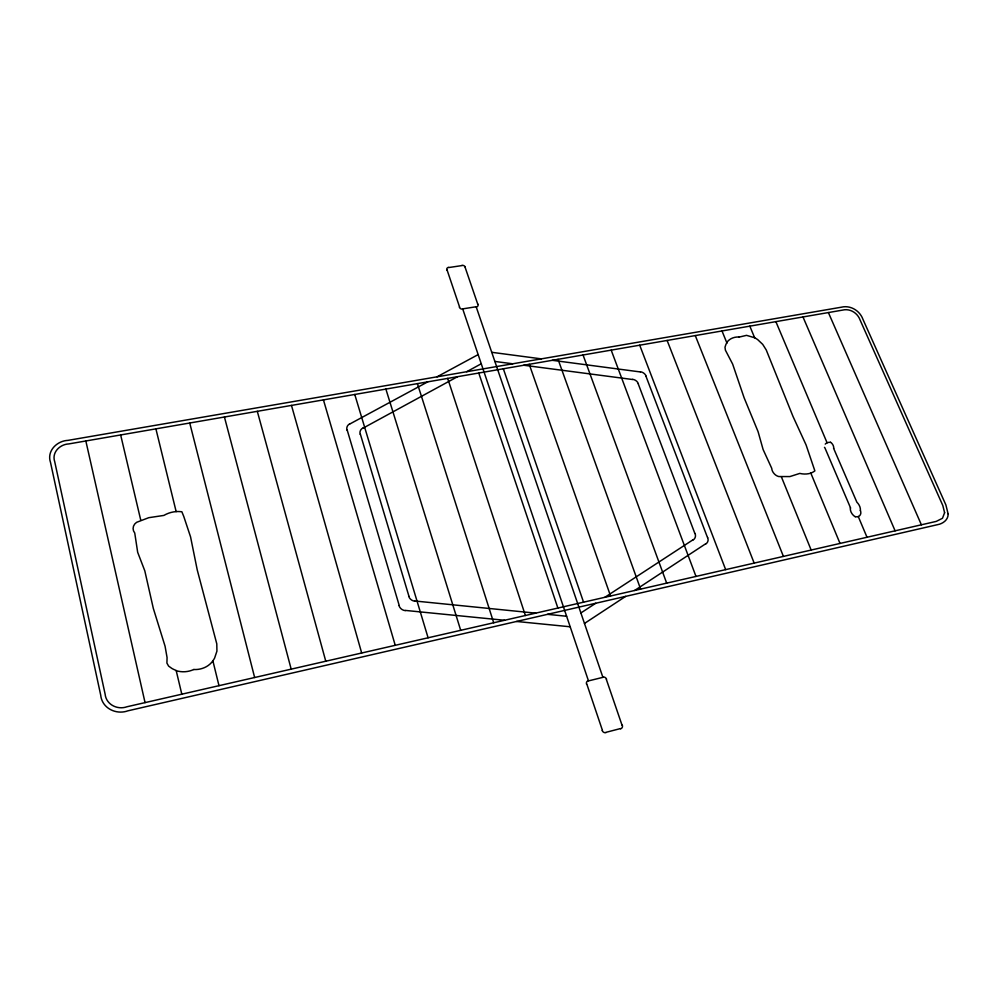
<?xml version="1.0" encoding="UTF-8"?>
<svg xmlns="http://www.w3.org/2000/svg" width="998" height="998" viewBox="0 0 998 998"><rect width="100%" height="100%" fill="white"/><g stroke="black" fill="none" stroke-linecap="round" stroke-linejoin="round"><path stroke-width="1.5" d="M726.831 342.813L726.856 342.776A23.241 18.737 32.6 0 0 725.895 344.51L724.997 347.217L725.396 350.148L732.632 364.058L744.121 397.79L758.081 431.672L763.108 449.512L771.741 468.336A8.645 7.136 37.2 0 0 773.263 472.541L774.149 473.663A7.759 6.4 37.2 0 0 778.789 476.545L789.905 476.57L799.797 473.414A21.445 17.515 37.2 0 0 810.775 473.139A22.567 18.438 37.2 0 0 814.867 470.881L806.085 444.946L792.961 416.353L766.227 349.936L762.709 344.372L757.756 339.682A24.114 19.436 32.5 0 0 754.688 337.761L746.541 335.353L739.044 337.112M181.811 694.196L176.147 670.407A26.559 24.551 -5.9 0 1 171.893 668.448L168.612 666.103L166.916 663.096L167.065 657.545L165.069 646.217L153.305 608.356L144.81 570.856L137.674 552.306L134.742 533.007A8.595 7.635 -2 0 1 136.601 522.328L148.764 517.688L163.897 515.417A26.435 23.653 0 0 1 176.159 511.587A27.757 24.85 0 0 1 180.601 511.65L181.848 511.762L183.744 516.39L190.556 536.874L197.242 569.945L216.791 643.872L216.928 651.133L214.595 658.119A28.455 26.31 -5.5 0 1 212.911 660.763C208.719 666.901 201.109 669.92 193.824 669.521M140.805 520.382L120.658 434.953M584.479 623.451L625.659 596.38M634.628 590.479L705.748 543.735M580.886 612.959L595.756 603.254M604.888 597.291L693.111 539.718M362.973 428.192L457.533 376.695M466.652 371.73L481.261 363.771M349.824 424L427.78 381.835M437.049 376.82L478.154 354.602M605.886 732.357L620.432 728.577M448.713 267.551L462.074 265.568M176.159 511.637L155.9 428.853M414.968 601.008L535.689 613.146M547.54 614.344L566.627 616.253M405.313 610.414L504.576 620.269M516.565 621.467L570.182 626.781M494.871 361.451L512.747 363.796M523.775 365.243L632.632 379.514M491.74 352.306L541.365 358.868M552.293 360.303L640.417 371.955M858.243 516.49L867.013 537.261M828.39 312.561L921.391 524.798M802.978 316.952L895.106 530.824M775.87 321.643L827.093 442.825A8.059 6.524 37.8 0 1 830.448 442.339M850.595 508.032L824.909 447.853A2.757 2.233 37.6 0 1 824.473 447.354M749.822 326.146L754.663 337.811M810.775 473.002L840.017 543.436M722.003 330.962L726.843 342.838M781.359 476.795L811.162 550.048M695.282 335.577L783.418 556.397M667.126 340.443L754.164 563.109M833.567 448.227L856.87 502.194A10.267 8.371 40.4 0 1 860.413 510.452M639.706 345.196L725.658 569.633M645.955 376.196L707.507 537.548M638.196 383.768L694.882 533.531M611.188 350.123L695.98 576.432M583.044 354.989L666.676 583.144M558.032 359.317L640.616 589.107M529.227 364.295L610.564 595.993M503.341 368.773L583.556 602.181M465.105 267.277L477.78 304.278M606.297 679.276L622.066 725.297M447.079 269.959L459.616 307.135M586.824 684.104L602.443 730.386M478.766 373.027L557.882 608.069M447.678 378.404L525.385 615.504M417.401 383.631L493.711 622.764M385.877 389.083L460.702 630.324M354.764 394.472L428.092 637.784M360.39 434.255L408.906 596.155M347.204 430.063L399.237 605.549M323.439 399.886L395.233 645.319M291.478 405.413L361.675 653.004M257.309 411.326L325.772 661.225M224.425 417.002L291.179 669.147M189.732 423.002L254.64 677.517M212.861 660.738L218.986 685.688M85.84 440.979L145.047 702.617M602.817 677.068A3.056 2.769 41.9 0 1 606.559 679.214M478.03 304.24A2.757 2.283 20.8 0 1 476.233 306.972M461.999 265.343A2.732 2.233 19.9 0 1 465.342 267.239M446.83 269.996A2.745 2.246 19.3 0 1 448.651 267.327M462.773 309.106A2.769 2.295 20.2 0 1 459.367 307.172M586.55 684.166A3.056 2.794 41.5 0 1 588.396 680.636M605.973 732.632A3.106 2.844 46.3 0 1 602.168 730.449M622.328 725.222A3.106 2.819 46.5 0 1 620.519 728.852M695.082 533.481A6.549 5.626 36.9 0 1 693.248 539.893M632.632 379.327A6.262 5.227 29.3 0 1 638.383 383.731M360.178 434.305A6.687 5.851 15.5 0 1 362.848 428.017M414.956 601.22A6.936 6.4 21.4 0 1 408.681 596.205M193.812 669.483A22.854 21.133 -6.3 0 1 176.11 670.656M860.338 510.415A5.776 4.716 40.6 0 1 858.28 516.565A5.589 4.553 40.6 0 1 855.373 516.602M855.261 516.814A9.007 7.335 40.6 0 1 850.321 507.945M825.259 444.11A8.333 6.749 37.8 0 1 827.068 442.8M830.511 442.226A6.624 5.364 37.6 0 1 833.717 448.264M707.694 537.498A6.549 5.614 37.5 0 1 705.885 543.91M640.404 371.78A6.238 5.19 29.4 0 1 646.143 376.159M405.3 610.639A6.974 6.45 20.6 0 1 399.013 605.586M346.992 430.113A6.699 5.851 14.6 0 1 349.699 423.838M726.681 342.663A17.665 14.234 32.3 0 1 739.019 336.987M948.1 513.808C948.474 519.783 942.811 523.813 937.459 524.686L127.931 710.813C116.167 715.129 101.896 708.231 100.698 695.082L50.524 462.486C46.544 450.984 56.911 440.829 68.001 440.368L841.252 307.222C850.446 304.901 859.889 310.702 862.996 319.435L945.879 504.913L948.1 513.808M944.607 512.698L942.474 518.274L936.274 521.393L127.033 706.746C117.564 710.202 106.1 704.65 105.114 694.097L54.728 461.737C51.509 452.481 59.855 444.297 68.787 443.923L842.537 310.116C849.934 308.232 857.556 312.91 860.064 319.959L942.823 505.537L944.607 512.698M602.904 677.343L588.483 680.898L462.698 308.881L476.158 306.748L602.904 677.343"/></g></svg>
